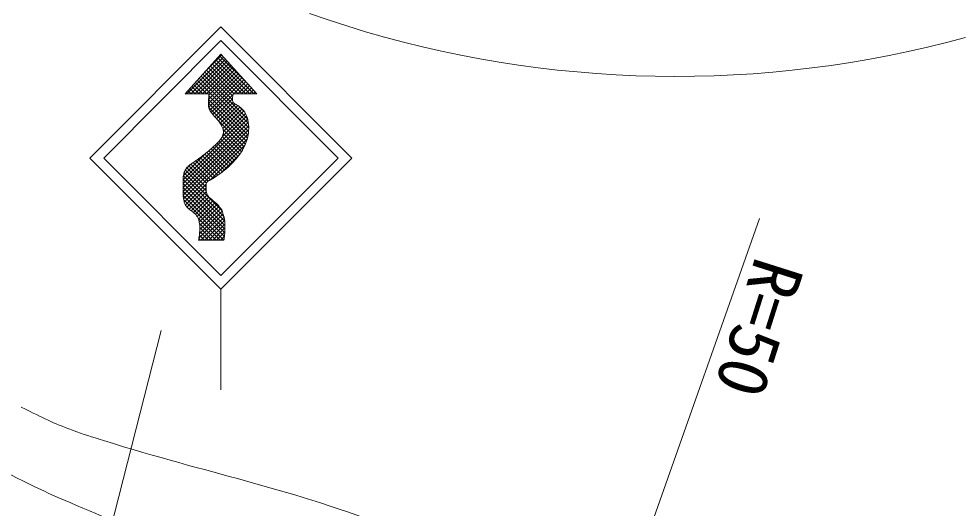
# Model space of a CAD drawing. Units: millimetres, scale not verified. Extents: x 40000 to 680000, y 20000 to 380000.
# Drawn here: x 213649 to 247624, y 299829 to 317512 of the extents above; entities that cross this region are included whole.
import ezdxf
from ezdxf.enums import TextEntityAlignment as Align

# ---------------------------------------------------------------- set-up
doc = ezdxf.new("R2010")
doc.units = ezdxf.units.MM
doc.header["$LTSCALE"] = 1000
for name, color, linetype, lineweight in [('M-BGD', 7, 'Continuous', 13), ('M-BMK-SRVR', 3, 'Continuous', 13), ('M-STR-HTXT', 7, 'Continuous', 13), ('M-STR-STRC', 7, 'Continuous', 13)]:
    doc.layers.add(name, color=color, linetype=linetype, lineweight=lineweight)
doc.styles.add('ＭＳ ゴシック', font='')
doc.styles.get('ＭＳ ゴシック').set_extended_font_data('MS Gothic')

msp = doc.modelspace()

# ---------------------------------------------------------------- linework, layer by layer
at = {"layer": 'M-BGD'}
for points, knots in [([(199794, 309212), (200352, 308359), (200527, 308044), (201152, 307433), (201597, 306997), (201856, 306751), (202382, 306416), (203712, 305570), (204541, 305229), (205986, 304597), (207388, 303984), (208254, 303827), (209632, 303159), (210973, 302509), (211617, 301943), (212939, 301254), (214187, 300604), (214905, 300272), (216204, 299731), (217462, 299208), (218183, 298949), (219484, 298544), (220635, 298187), (221306, 298078), (222470, 297766), (223650, 297449), (224319, 297299), (225488, 296942), (229134, 295828), (231035, 294776), (234688, 293686), (236346, 293191), (237270, 292873), (238970, 292545), (240760, 292199), (241774, 292046), (243590, 291871), (245322, 291704), (246300, 291691), (248040, 291662), (249662, 291636), (250573, 291637), (252194, 291708), (254202, 291797), (255328, 291877), (257322, 292136), (260153, 292504), (261727, 292796), (264535, 293313), (265427, 293477), (265932, 293546), (266814, 293755), (270581, 294644), (272704, 295097), (276433, 296136), (276549, 296168), (276615, 296184), (276730, 296221), (278196, 296689), (279023, 296941), (280458, 297496), (283057, 298499), (284400, 299325), (286940, 300468), (288733, 301274), (289735, 301731), (291559, 302464), (295353, 303989), (297609, 304492), (301431, 305947), (303626, 306783), (304834, 307307), (307024, 308156), (310989, 309692), (312278, 310140), (317235, 311936)], [0, 0, 0, 0, 1, 1, 1, 2, 2, 2, 3, 3, 3, 4, 4, 4, 5, 5, 5, 6, 6, 6, 7, 7, 7, 8, 8, 8, 9, 9, 9, 10, 10, 10, 11, 11, 11, 12, 12, 12, 13, 13, 13, 14, 14, 14, 15, 15, 15, 16, 16, 16, 17, 17, 17, 18, 18, 18, 19, 19, 19, 20, 20, 20, 21, 21, 21, 22, 22, 22, 23, 23, 23, 24, 24, 24, 25, 25, 25, 25]), ([(116978, 308889), (117707, 308613), (117948, 308537), (118589, 308382), (119481, 308165), (120005, 308148), (120920, 308087), (122376, 307990), (123194, 308181), (124650, 308260), (128459, 308466), (130586, 308717), (134398, 308861), (136692, 308948), (137987, 308676), (140275, 308860), (142630, 309050), (143935, 309317), (146264, 309718), (148657, 310131), (149965, 310548), (152366, 310910), (153847, 311134), (154684, 311250), (156180, 311295), (157969, 311349), (158984, 311322), (160758, 311087), (163238, 310758), (164542, 310126), (166989, 309608), (168489, 309291), (169320, 309026), (170847, 308891), (171919, 308796), (172531, 308790), (173602, 308893), (175685, 309094), (176847, 309287), (178899, 309703), (180020, 309930), (180605, 310265), (181738, 310426), (182280, 310503), (182590, 310531), (183136, 310512), (183691, 310492), (184001, 310410), (184535, 310259), (185056, 310111), (185339, 309980), (185807, 309709), (186618, 309238), (186922, 308759), (187589, 308100), (187739, 307950), (187806, 307849), (187928, 307676), (188536, 306816), (188687, 306213), (189286, 305346), (190067, 304218), (190645, 303687), (191619, 302720), (192435, 301911), (192896, 301449), (193825, 300772), (194649, 300172), (195125, 299844), (196030, 299376), (198893, 297894), (200589, 297243), (203577, 296034), (205386, 295302), (206448, 295016), (208248, 294261), (209816, 293603), (210723, 293287), (212229, 292495), (213203, 291983), (213700, 291610), (214643, 291042), (215521, 290513), (215990, 290176), (216890, 289687), (217971, 289101), (218587, 288783), (219731, 288333), (221339, 287701), (222310, 287542), (223928, 286938), (224672, 286661), (225112, 286540), (225794, 286134), (226601, 285654), (226875, 285341), (227618, 284568)], [0, 0, 0, 0, 1, 1, 1, 2, 2, 2, 3, 3, 3, 4, 4, 4, 5, 5, 5, 6, 6, 6, 7, 7, 7, 8, 8, 8, 9, 9, 9, 10, 10, 10, 11, 11, 11, 12, 12, 12, 13, 13, 13, 14, 14, 14, 15, 15, 15, 16, 16, 16, 17, 17, 17, 18, 18, 18, 19, 19, 19, 20, 20, 20, 21, 21, 21, 22, 22, 22, 23, 23, 23, 24, 24, 24, 25, 25, 25, 26, 26, 26, 27, 27, 27, 28, 28, 28, 29, 29, 29, 30, 30, 30, 31, 31, 31, 32, 32, 32, 32]), ([(191061, 311535), (191931, 310773), (192320, 310532), (192843, 309672), (193047, 309337), (193160, 309145), (193310, 308782), (193588, 308110), (193492, 307659), (193693, 306960), (193823, 306507), (193890, 306250), (194075, 305816), (194325, 305231), (194477, 304900), (194839, 304376), (195446, 303499), (195882, 303070), (196663, 302343), (197318, 301734), (197706, 301408), (198445, 300903), (199151, 300422), (199544, 300138), (200310, 299761), (205966, 296977), (209363, 295917), (215150, 293415), (216782, 292710), (217648, 292200), (219305, 291554), (224307, 289603), (227096, 288463), (232193, 286775), (233804, 286242), (234706, 285934), (236348, 285507), (237850, 285117), (238711, 284965), (240247, 284748), (242008, 284499), (243007, 284446), (244783, 284370), (247098, 284271), (248399, 284296), (250716, 284332), (252372, 284358), (253302, 284354), (254955, 284463), (257244, 284615), (258525, 284740), (260803, 285019), (263029, 285292), (264284, 285424), (266482, 285871), (268084, 286197), (268968, 286465), (270507, 287019), (271204, 287270), (271553, 287516), (272244, 287783), (273150, 288133), (273689, 288433), (274659, 288379), (274865, 288367), (274956, 288372), (275182, 288322)], [0, 0, 0, 0, 1, 1, 1, 2, 2, 2, 3, 3, 3, 4, 4, 4, 5, 5, 5, 6, 6, 6, 7, 7, 7, 8, 8, 8, 9, 9, 9, 10, 10, 10, 11, 11, 11, 12, 12, 12, 13, 13, 13, 14, 14, 14, 15, 15, 15, 16, 16, 16, 17, 17, 17, 18, 18, 18, 19, 19, 19, 20, 20, 20, 21, 21, 21, 22, 22, 22, 22]), ([(194241, 310818), (194625, 310154), (194725, 309950), (195005, 309377), (195526, 308308), (195562, 307595), (196109, 306538), (196458, 305865), (196675, 305494), (197127, 304886), (197604, 304247), (197894, 303897), (198485, 303362), (199415, 302519), (200003, 302115), (201072, 301457), (202013, 300877), (202540, 300548), (203531, 300060), (208072, 297824), (210700, 296745), (215360, 294772), (217603, 293823), (218839, 293237), (221126, 292403), (223605, 291500), (225001, 291005), (227528, 290247), (229624, 289618), (230819, 289331), (232954, 288853), (234402, 288529), (235219, 288369), (236685, 288135), (238564, 287836), (239623, 287694), (241517, 287504), (243680, 287286), (244896, 287190), (247069, 287127), (249038, 287070), (250144, 287093), (252113, 287173), (253888, 287245), (254882, 287318), (256647, 287516), (258309, 287703), (259245, 287789), (260885, 288113), (264025, 288733), (265772, 289156), (268852, 290027), (270821, 290584), (271916, 290932), (273851, 291599), (275738, 292249), (276804, 292598), (278639, 293383), (282200, 294907), (284077, 296022), (287621, 297586), (289474, 298405), (290495, 298916), (292409, 299582), (293240, 299872), (293703, 300066), (294570, 300220), (295611, 300405), (296057, 300359), (297276, 300288)], [0, 0, 0, 0, 1, 1, 1, 2, 2, 2, 3, 3, 3, 4, 4, 4, 5, 5, 5, 6, 6, 6, 7, 7, 7, 8, 8, 8, 9, 9, 9, 10, 10, 10, 11, 11, 11, 12, 12, 12, 13, 13, 13, 14, 14, 14, 15, 15, 15, 16, 16, 16, 17, 17, 17, 18, 18, 18, 19, 19, 19, 20, 20, 20, 21, 21, 21, 22, 22, 22, 23, 23, 23, 23]), ([(196403, 309972), (196691, 309271), (196799, 309045), (197125, 308489), (197554, 307754), (197848, 307364), (198440, 306752), (198962, 306213), (199283, 305934), (199882, 305482), (200809, 304782), (201375, 304450), (202384, 303874), (203510, 303229), (204265, 303121), (205436, 302562), (209583, 300586), (211646, 298974), (215740, 296891), (217086, 296206), (217826, 295787), (219217, 295199), (220820, 294522), (221716, 294128), (223372, 293592), (224877, 293104), (225733, 292861), (227272, 292493), (229782, 291893), (231216, 291677), (233758, 291227), (236762, 290694), (238437, 290316), (241472, 290004), (243569, 289789), (244748, 289596), (246855, 289627), (251783, 289699), (254567, 289766), (259442, 290485), (262693, 290965), (264539, 291181), (267706, 292060), (272199, 293307), (274704, 294076), (279084, 295676), (280159, 296068), (280769, 296272), (281815, 296734), (286078, 298616), (288352, 299929), (292661, 301702), (293528, 302058), (294039, 302200), (294949, 302424), (296236, 302740), (296982, 302809), (298297, 302978), (301212, 303352), (302900, 303090), (305798, 303577), (306701, 303729), (307202, 303852), (308087, 304088), (309124, 304365), (309706, 304524), (310714, 304895), (312898, 305700), (313996, 306463), (316179, 307273), (318182, 308016), (318905, 308229), (321391, 308930)], [0, 0, 0, 0, 1, 1, 1, 2, 2, 2, 3, 3, 3, 4, 4, 4, 5, 5, 5, 6, 6, 6, 7, 7, 7, 8, 8, 8, 9, 9, 9, 10, 10, 10, 11, 11, 11, 12, 12, 12, 13, 13, 13, 14, 14, 14, 15, 15, 15, 16, 16, 16, 17, 17, 17, 18, 18, 18, 19, 19, 19, 20, 20, 20, 21, 21, 21, 22, 22, 22, 23, 23, 23, 24, 24, 24, 24]), ([(213738, 303477), (214600, 303057), (214846, 302920), (215590, 302646), (216023, 302487), (216270, 302412), (216711, 302275), (220690, 301032), (223027, 300662), (226927, 299189), (229116, 298363), (230175, 297519), (232312, 296566), (233480, 296045), (234161, 295814), (235365, 295382), (236444, 294994), (237053, 294781), (238163, 294494), (239147, 294240), (239701, 294098), (240706, 293945), (242779, 293630), (243953, 293508), (246047, 293399), (247700, 293312), (248630, 293290), (250285, 293317), (252043, 293347), (253026, 293432), (254778, 293575), (257662, 293812), (259274, 293988), (262152, 294302), (263224, 294419), (263828, 294463), (264894, 294632), (265415, 294715), (265702, 294792), (266220, 294899), (267247, 295110), (267826, 295212), (268847, 295452), (271416, 296054), (272275, 296431), (275288, 297491)], [0, 0, 0, 0, 1, 1, 1, 2, 2, 2, 3, 3, 3, 4, 4, 4, 5, 5, 5, 6, 6, 6, 7, 7, 7, 8, 8, 8, 9, 9, 9, 10, 10, 10, 11, 11, 11, 12, 12, 12, 13, 13, 13, 14, 14, 14, 15, 15, 15, 15])]:
    msp.add_open_spline(points, degree=3, knots=knots, dxfattribs=at)
at = {"layer": 'M-BMK-SRVR'}
msp.add_line((229917, 280479), (240433, 310298), dxfattribs=at)
at = {"layer": 'M-STR-HTXT'}
msp.add_lwpolyline([(224168, 317700), (224838, 317470), (225512, 317252), (226191, 317045), (226872, 316851), (227557, 316670), (228245, 316500), (228937, 316343), (229630, 316198), (230327, 316065), (231025, 315945), (231726, 315838), (232428, 315743), (233132, 315660), (233837, 315590), (234544, 315533), (235251, 315488), (235959, 315456), (236667, 315436), (237376, 315430), (238085, 315435), (238793, 315454), (239501, 315485), (240209, 315529), (240915, 315585), (241621, 315654), (242325, 315735), (243027, 315829), (243728, 315936), (244427, 316055), (245123, 316186), (245817, 316330), (246508, 316486), (247197, 316655), (247882, 316836)], dxfattribs=at)
at = {"layer": 'M-STR-STRC'}
for p, q in [((216224, 312480), (220961, 317218)), ((220961, 317218), (225699, 312480)), ((216719, 312480), (220961, 316723)), ((220961, 316723), (225204, 312480)), ((220961, 316232), (219661, 314803)), ((219727, 314803), (221054, 316130)), ((219868, 314803), (221122, 316056)), ((220010, 314803), (221189, 315982)), ((220423, 315640), (220987, 316204)), ((222007, 314803), (220778, 316031)), ((222148, 314803), (220846, 316105)), ((221979, 315113), (220913, 316179)), ((220961, 316232), (222261, 314803)), ((220151, 314803), (221256, 315908)), ((220293, 314803), (221324, 315834)), ((220434, 314803), (221391, 315759)), ((221388, 314714), (220442, 315660)), ((221441, 314803), (220509, 315735)), ((220526, 314753), (221458, 315685)), ((221582, 314803), (220576, 315809)), ((221724, 314803), (220644, 315883)), ((221865, 314803), (220711, 315957)), ((221958, 313437), (220105, 315290)), ((221965, 313572), (220172, 315364)), ((221953, 313725), (220239, 315438)), ((221922, 313897), (220307, 315512)), ((221378, 314582), (220374, 315586)), ((220506, 314450), (221593, 315537)), ((220512, 314597), (221526, 315611)), ((220518, 314321), (221660, 315463)), ((220554, 314215), (221728, 315389)), ((220608, 314128), (221795, 315315)), ((220027, 314803), (219835, 314994)), ((220168, 314803), (219903, 315068)), ((220310, 314803), (219970, 315142)), ((220451, 314803), (220037, 315216)), ((221424, 314803), (221863, 315241)), ((221565, 314803), (221930, 315167)), ((221707, 314803), (221997, 315093)), ((221848, 314803), (222065, 315019)), ((221990, 314803), (222132, 314945)), ((219661, 314803), (220530, 314803)), ((219744, 314803), (219701, 314846)), ((219885, 314803), (219768, 314920)), ((221944, 313310), (220524, 314730)), ((220671, 314049), (221398, 314776)), ((220737, 313974), (221378, 314616)), ((221401, 314803), (222261, 314803)), ((222131, 314803), (222199, 314871)), ((221884, 313087), (220506, 314465)), ((221916, 313197), (220512, 314600)), ((221847, 312982), (220520, 314309)), ((220804, 313900), (221403, 314499)), ((220868, 313822), (221479, 314433)), ((220928, 313740), (221571, 314384)), ((220980, 313652), (221648, 314319)), ((221812, 314149), (221608, 314352)), ((219592, 311698), (221888, 313994)), ((221011, 313259), (221843, 314090)), ((221023, 313553), (221723, 314253)), ((221047, 313435), (221792, 314181)), ((219590, 311555), (221924, 313889)), ((219593, 311416), (221946, 313769)), ((219593, 311274), (221963, 313644)), ((221801, 312887), (220879, 313809)), ((219596, 311137), (221962, 313502)), ((219608, 311006), (221949, 313348)), ((221641, 312622), (221009, 313254)), ((221751, 312795), (221036, 313511)), ((221700, 312705), (221043, 313362)), ((219631, 310888), (221906, 313164)), ((220577, 311693), (221830, 312946)), ((221383, 312315), (220751, 312947)), ((221452, 312388), (220824, 313015)), ((221518, 312462), (220893, 313088)), ((221581, 312542), (220955, 313167)), ((219606, 311853), (220367, 312614)), ((221012, 311979), (220372, 312618)), ((221090, 312042), (220450, 312682)), ((221167, 312107), (220526, 312747)), ((221241, 312174), (220602, 312813)), ((221313, 312243), (220677, 312879)), ((220979, 311953), (221622, 312597)), ((216224, 312480), (220961, 307743)), ((216719, 312480), (220961, 308238)), ((219678, 312067), (219874, 312263)), ((220497, 311646), (219877, 312265)), ((220586, 311698), (219961, 312323)), ((220675, 311750), (220046, 312379)), ((220763, 311803), (220130, 312437)), ((220848, 311860), (220213, 312495)), ((220931, 311918), (220293, 312556)), ((220961, 308238), (225204, 312480)), ((220961, 307743), (225699, 312480)), ((221002, 310575), (219627, 311950)), ((220421, 311297), (219669, 312049)), ((220426, 311433), (219727, 312132)), ((220432, 311569), (219798, 312202)), ((221103, 310049), (219590, 311562)), ((221096, 310198), (219592, 311702)), ((221066, 310369), (219603, 311833)), ((221105, 309906), (219593, 311418)), ((221096, 309773), (219593, 311277)), ((219674, 310790), (220426, 311542)), ((219732, 310707), (220426, 311400)), ((219805, 310638), (220429, 311262)), ((221085, 309643), (219597, 311131)), ((221067, 309519), (219613, 310973)), ((219885, 310576), (220468, 311159)), ((219964, 310514), (220523, 311073)), ((220038, 310447), (220596, 311005)), ((220100, 310368), (220672, 310939)), ((220151, 310277), (220750, 310876)), ((219820, 310625), (219699, 310747)), ((220177, 310162), (220826, 310811)), ((220185, 309745), (221005, 310566)), ((220195, 309896), (220956, 310658)), ((220196, 310039), (220893, 310736)), ((220931, 309514), (220135, 310310)), ((220163, 309581), (221040, 310459)), ((220237, 309514), (221071, 310349)), ((220378, 309514), (221093, 310229)), ((220789, 309514), (220185, 310119)), ((220648, 309514), (220196, 309966)), ((220520, 309514), (221101, 310096)), ((220661, 309514), (221105, 309958)), ((220150, 309514), (221067, 309514)), ((220224, 309514), (220162, 309576)), ((220365, 309514), (220179, 309700)), ((220507, 309514), (220192, 309829)), ((220803, 309514), (221099, 309811)), ((220944, 309514), (221086, 309656)), ((220961, 307743), (220961, 304108)), ((214539, 289632), (218800, 306250))]:
    msp.add_line(p, q, dxfattribs=at)
for points in [[(220530, 314803), (220530, 314802), (220530, 314800), (220530, 314799), (220530, 314798), (220529, 314792), (220529, 314791), (220529, 314788), (220528, 314781), (220528, 314779), (220528, 314776), (220527, 314768), (220527, 314765), (220524, 314728), (220513, 314617), (220510, 314580), (220509, 314550), (220505, 314462), (220506, 314432), (220507, 314407), (220514, 314334), (220520, 314310), (220525, 314287), (220550, 314222), (220561, 314201), (220571, 314181), (220611, 314123), (220625, 314105), (220640, 314085), (220690, 314027), (220707, 314008), (220725, 313987), (220780, 313927), (220798, 313906), (220816, 313885), (220871, 313820), (220888, 313798), (220902, 313779), (220943, 313719), (220955, 313699), (220967, 313679), (220999, 313617), (221008, 313595), (221016, 313575), (221037, 313512), (221041, 313490), (221045, 313470), (221050, 313408), (221048, 313387), (221044, 313359), (221020, 313277), (221008, 313252), (220996, 313224), (220944, 313149), (220925, 313125), (220905, 313099), (220837, 313028), (220814, 313005), (220791, 312982), (220717, 312916), (220693, 312893), (220662, 312866), (220569, 312783), (220537, 312756), (220507, 312730), (220416, 312654), (220385, 312629), (220355, 312604), (220262, 312532), (220231, 312508), (220199, 312484), (220100, 312415), (220067, 312393), (220045, 312378), (219980, 312336), (219959, 312322), (219938, 312307), (219874, 312263), (219853, 312248), (219834, 312232), (219776, 312185), (219759, 312167), (219742, 312150), (219695, 312096), (219683, 312076), (219667, 312049), (219630, 311964), (219622, 311935), (219612, 311904), (219598, 311807), (219595, 311775), (219592, 311740), (219590, 311636), (219590, 311601), (219590, 311565), (219592, 311456), (219593, 311420), (219593, 311382), (219592, 311267), (219593, 311229), (219594, 311192), (219598, 311082), (219602, 311046), (219606, 311012), (219623, 310911), (219634, 310878), (219644, 310848), (219687, 310763), (219705, 310737), (219722, 310713), (219789, 310652), (219811, 310632), (219835, 310612), (219913, 310556), (219938, 310536), (219963, 310515), (220038, 310451), (220059, 310426), (220081, 310399), (220138, 310312), (220150, 310280), (220166, 310235), (220191, 310093), (220195, 310045), (220199, 309995), (220193, 309845), (220190, 309795), (220187, 309755), (220171, 309635), (220165, 309596), (220163, 309579), (220153, 309530), (220150, 309514)], [(221401, 314803), (221401, 314802), (221401, 314800), (221401, 314799), (221401, 314797), (221400, 314792), (221400, 314790), (221399, 314788), (221398, 314781), (221398, 314778), (221397, 314775), (221396, 314767), (221396, 314764), (221393, 314745), (221385, 314688), (221383, 314669), (221381, 314654), (221377, 314606), (221378, 314591), (221378, 314578), (221383, 314539), (221387, 314527), (221391, 314516), (221410, 314486), (221417, 314477), (221422, 314471), (221442, 314456), (221448, 314452), (221455, 314446), (221478, 314433), (221486, 314429), (221494, 314424), (221520, 314411), (221528, 314407), (221537, 314402), (221563, 314390), (221571, 314384), (221615, 314346), (221752, 314235), (221787, 314188), (221823, 314141), (221898, 313979), (221915, 313923), (221934, 313865), (221962, 313682), (221964, 313621), (221967, 313560), (221955, 313375), (221945, 313314), (221933, 313249), (221877, 313056), (221852, 312995), (221828, 312934), (221736, 312762), (221701, 312707), (221667, 312653), (221549, 312499), (221508, 312449), (221467, 312401), (221334, 312264), (221289, 312219), (221257, 312188), (221159, 312100), (221126, 312071), (221092, 312043), (220989, 311960), (220954, 311934), (220917, 311907), (220806, 311830), (220768, 311806), (220728, 311780), (220604, 311709), (220563, 311685), (220556, 311680), (220533, 311668), (220525, 311664), (220518, 311659), (220497, 311646), (220490, 311641), (220484, 311637), (220465, 311622), (220460, 311616), (220455, 311611), (220442, 311593), (220438, 311587), (220435, 311580), (220429, 311558), (220427, 311551), (220426, 311543), (220424, 311519), (220424, 311511), (220424, 311503), (220425, 311477), (220425, 311469), (220425, 311460), (220427, 311434), (220427, 311426), (220427, 311418), (220426, 311395), (220426, 311388), (220425, 311380), (220424, 311358), (220424, 311350), (220423, 311343), (220422, 311322), (220422, 311315), (220422, 311308), (220420, 311287), (220422, 311280), (220435, 311245), (220472, 311136), (220494, 311105), (220519, 311071), (220617, 310987), (220649, 310959), (220684, 310927), (220798, 310840), (220831, 310806), (220866, 310770), (220965, 310655), (220987, 310610), (221018, 310547), (221076, 310345), (221088, 310277), (221100, 310206), (221106, 309990), (221105, 309918), (221105, 309861), (221089, 309689), (221084, 309632), (221081, 309608), (221071, 309538), (221067, 309514)]]:
    msp.add_open_spline(points, degree=3, knots=[0, 0, 0, 0, 1, 1, 1, 2, 2, 2, 3, 3, 3, 4, 4, 4, 5, 5, 5, 6, 6, 6, 7, 7, 7, 8, 8, 8, 9, 9, 9, 10, 10, 10, 11, 11, 11, 12, 12, 12, 13, 13, 13, 14, 14, 14, 15, 15, 15, 16, 16, 16, 17, 17, 17, 18, 18, 18, 19, 19, 19, 20, 20, 20, 21, 21, 21, 22, 22, 22, 23, 23, 23, 24, 24, 24, 25, 25, 25, 26, 26, 26, 27, 27, 27, 28, 28, 28, 29, 29, 29, 30, 30, 30, 31, 31, 31, 32, 32, 32, 33, 33, 33, 34, 34, 34, 35, 35, 35, 36, 36, 36, 37, 37, 37, 38, 38, 38, 39, 39, 39, 40, 40, 40, 41, 41, 41, 42, 42, 42, 43, 43, 43, 44, 44, 44, 44], dxfattribs=at)

# ---------------------------------------------------------------- texts
at = {"layer": 'M-BMK-SRVR', "style": 'ＭＳ ゴシック'}
msp.add_text('R=50', height=1833, rotation=252.413, dxfattribs=at).set_placement((241183, 308710), align=Align.MIDDLE_LEFT)

doc.saveas('drawing.dxf')
